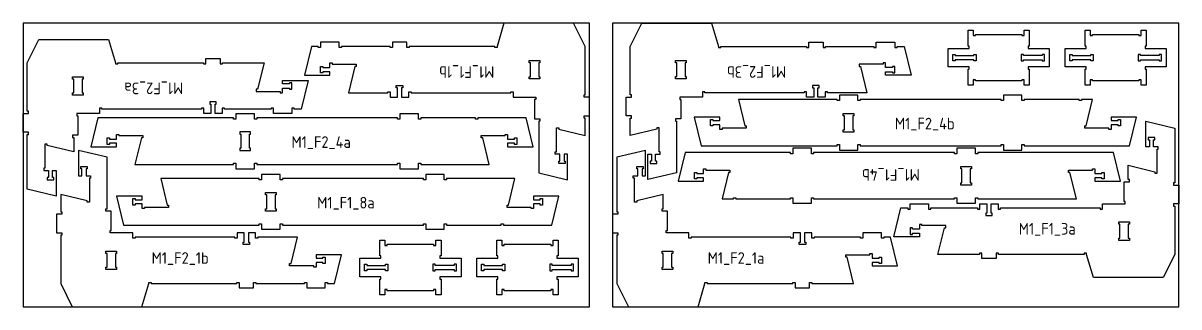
# Model space of a CAD drawing. Header units: millimetres. Extents: x -18174 to 50972, y 6312 to 16778.
# Drawn here: x 20592 to 25572, y 10273 to 11493 of the extents above; entities that cross this region are included whole.
import ezdxf

# ---------------------------------------------------------------- set-up
doc = ezdxf.new("R2010")
doc.units = ezdxf.units.MM
doc.header["$MEASUREMENT"] = 0
for name, color, linetype in [('freeswerk_CODES', 50, 'Continuous'), ('freeswerk_ELEMENTEN', 7, 'Continuous'), ('freeswerk_PLATEN', 3, 'Continuous')]:
    doc.layers.add(name, color=color, linetype=linetype)

msp = doc.modelspace()

# ---------------------------------------------------------------- linework, layer by layer
at = {"layer": 'freeswerk_ELEMENTEN'}
for points in [[(21914.3, 11283.5), (21884.3, 11283.5), (21884.3, 11278.5), (21874.3, 11278.5), (21874.3, 11306.5), (21884.3, 11306.5), (21884.3, 11301.5), (21914.3, 11301.5), (21914.3, 11321.5), (21924.3, 11321.5), (21924.3, 11316.5), (22027.9, 11316.5), (22027.9, 11306.5), (22021.9, 11306.5), (21994.3, 11192.5), (22164.3, 11192.5), (22164.3, 11197.5), (22174.3, 11197.5), (22174.3, 11174.5), (22205.3, 11174.5), (22205.3, 11214.5), (22200.3, 11214.5), (22200.3, 11224.5), (22228.3, 11224.5), (22228.3, 11214.5), (22223.3, 11214.5), (22223.3, 11174.5), (22254.3, 11174.5), (22254.3, 11197.5), (22264.3, 11197.5), (22264.3, 11192.5), (22693.3, 11192.5), (22693.3, 11197.5), (22703.3, 11197.5), (22703.3, 11174.5), (22801.3, 11174.5), (22801.3, 11164.5), (22796.3, 11164.5), (22796.3, 11080.5), (22819.3, 11080.5), (22819.3, 11070.5), (22814.3, 11070.5), (22814.3, 10849.4), (22938.3, 10819.4), (22938.3, 10929.4), (22923.3, 10929.4), (22923.3, 10899.4), (22928.3, 10899.4), (22928.3, 10889.4), (22900.3, 10889.4), (22900.3, 10899.4), (22905.3, 10899.4), (22905.3, 10929.4), (22885.3, 10929.4), (22885.3, 10939.4), (22890.3, 10939.4), (22890.3, 11042.9), (22900.3, 11042.9), (22900.3, 11037), (23014.3, 11009.4), (23014.3, 11084.5), (23009.3, 11084.5), (23009.3, 11094.5), (23032.3, 11094.5), (23032.3, 11174.5), (23009.3, 11174.5), (23009.3, 11184.5), (23014.3, 11184.5), (23014.3, 11392.5), (22964.3, 11492.5), (22664.3, 11492.5), (22634.3, 11392.5), (22634.3, 11387.5), (22624.3, 11387.5), (22624.3, 11392.5), (22255.3, 11392.5), (22255.3, 11387.5), (22245.3, 11387.5), (22245.3, 11410.5), (22183.3, 11410.5), (22183.3, 11387.5), (22173.3, 11387.5), (22173.3, 11392.5), (21964.3, 11392.5), (21964.3, 11387.5), (21954.3, 11387.5), (21954.3, 11410.5), (21874.3, 11410.5), (21874.3, 11387.5), (21864.3, 11387.5), (21864.3, 11392.5), (21834.3, 11392.5), (21804.3, 11268.5), (21914.3, 11268.5)], [(23208.3, 11084.7), (23213.3, 11084.7), (23213.3, 11094.7), (23190.3, 11094.7), (23190.3, 11174.7), (23213.3, 11174.7), (23213.3, 11184.7), (23208.3, 11184.7), (23208.3, 11392.7), (23258.3, 11492.7), (23558.3, 11492.7), (23588.3, 11392.7), (23588.3, 11387.7), (23598.3, 11387.7), (23598.3, 11392.7), (23967.3, 11392.7), (23967.3, 11387.7), (23977.3, 11387.7), (23977.3, 11410.7), (24039.3, 11410.7), (24039.3, 11387.7), (24049.3, 11387.7), (24049.3, 11392.7), (24258.3, 11392.7), (24258.3, 11387.7), (24268.3, 11387.7), (24268.3, 11410.7), (24348.3, 11410.7), (24348.3, 11387.7), (24358.3, 11387.7), (24358.3, 11392.7), (24388.3, 11392.7), (24418.3, 11268.7), (24308.3, 11268.7), (24308.3, 11283.7), (24338.3, 11283.7), (24338.3, 11278.7), (24348.3, 11278.7), (24348.3, 11306.7), (24338.3, 11306.7), (24338.3, 11301.7), (24308.3, 11301.7), (24308.3, 11321.7), (24298.3, 11321.7), (24298.3, 11316.7), (24194.8, 11316.7), (24194.8, 11306.7), (24200.7, 11306.7), (24228.3, 11192.7), (24058.3, 11192.7), (24058.3, 11197.7), (24048.3, 11197.7), (24048.3, 11174.7), (24017.3, 11174.7), (24017.3, 11214.7), (24022.3, 11214.7), (24022.3, 11224.7), (23994.3, 11224.7), (23994.3, 11214.7), (23999.3, 11214.7), (23999.3, 11174.7), (23968.3, 11174.7), (23968.3, 11197.7), (23958.3, 11197.7), (23958.3, 11192.7), (23529.3, 11192.7), (23529.3, 11197.7), (23519.3, 11197.7), (23519.3, 11174.7), (23421.3, 11174.7), (23421.3, 11164.7), (23426.3, 11164.7), (23426.3, 11080.7), (23403.3, 11080.7), (23403.3, 11070.7), (23408.3, 11070.7), (23408.3, 10849.6), (23284.3, 10819.6), (23284.3, 10929.6), (23299.3, 10929.6), (23299.3, 10899.6), (23294.3, 10899.6), (23294.3, 10889.6), (23322.3, 10889.6), (23322.3, 10899.6), (23317.3, 10899.6), (23317.3, 10929.6), (23337.3, 10929.6), (23337.3, 10939.6), (23332.3, 10939.6), (23332.3, 11043.1), (23322.3, 11043.1), (23322.3, 11037.2), (23208.3, 11009.6)], [(24668.8, 11394.3), (24663.8, 11394.3), (24663.8, 11462.3), (24685.8, 11462.3), (24685.8, 11439.3), (24695.8, 11439.3), (24695.8, 11444.3), (24895.8, 11444.3), (24895.8, 11439.3), (24905.8, 11439.3), (24905.8, 11462.3), (24927.8, 11462.3), (24927.8, 11394.3), (24922.8, 11394.3), (24922.8, 11384.3), (25013.8, 11384.3), (25013.8, 11304.3), (24922.8, 11304.3), (24922.8, 11294.3), (24927.8, 11294.3), (24927.8, 11226.3), (24905.8, 11226.3), (24905.8, 11249.3), (24895.8, 11249.3), (24895.8, 11244.3), (24695.8, 11244.3), (24695.8, 11249.3), (24685.8, 11249.3), (24685.8, 11226.3), (24663.8, 11226.3), (24663.8, 11294.3), (24668.8, 11294.3), (24668.8, 11304.3), (24577.8, 11304.3), (24577.8, 11384.3), (24668.8, 11384.3)], [(25173, 11394.3), (25168, 11394.3), (25168, 11462.3), (25190, 11462.3), (25190, 11439.3), (25200, 11439.3), (25200, 11444.3), (25400, 11444.3), (25400, 11439.3), (25410, 11439.3), (25410, 11462.3), (25432, 11462.3), (25432, 11394.3), (25427, 11394.3), (25427, 11384.3), (25518, 11384.3), (25518, 11304.3), (25427, 11304.3), (25427, 11294.3), (25432, 11294.3), (25432, 11226.3), (25410, 11226.3), (25410, 11249.3), (25400, 11249.3), (25400, 11244.3), (25200, 11244.3), (25200, 11249.3), (25190, 11249.3), (25190, 11226.3), (25168, 11226.3), (25168, 11294.3), (25173, 11294.3), (25173, 11304.3), (25082, 11304.3), (25082, 11384.3), (25173, 11384.3)], [(20990.3, 11322.3), (20990.3, 11317.3), (21000.3, 11317.3), (21000.3, 11322.3), (21369.3, 11322.3), (21369.3, 11317.3), (21379.3, 11317.3), (21379.3, 11340.3), (21441.3, 11340.3), (21441.3, 11317.3), (21451.3, 11317.3), (21451.3, 11322.3), (21630.3, 11322.3), (21602.7, 11208.3), (21596.8, 11208.3), (21596.8, 11198.3), (21700.3, 11198.3), (21700.3, 11193.3), (21710.3, 11193.3), (21710.3, 11213.3), (21740.3, 11213.3), (21740.3, 11208.3), (21750.3, 11208.3), (21750.3, 11236.3), (21740.3, 11236.3), (21740.3, 11231.3), (21710.3, 11231.3), (21710.3, 11246.3), (21820.3, 11246.3), (21790.3, 11122.3), (21760.6, 11122.3), (21760.6, 11127.3), (21750.6, 11127.3), (21750.6, 11104.3), (21670.6, 11104.3), (21670.6, 11127.3), (21660.6, 11127.3), (21660.6, 11122.3), (21460.3, 11122.3), (21460.3, 11127.3), (21450.3, 11127.3), (21450.3, 11104.3), (21419.3, 11104.3), (21419.3, 11144.3), (21424.3, 11144.3), (21424.3, 11154.3), (21396.3, 11154.3), (21396.3, 11144.3), (21401.3, 11144.3), (21401.3, 11104.3), (21370.3, 11104.3), (21370.3, 11127.3), (21360.3, 11127.3), (21360.3, 11122.3), (20931.3, 11122.3), (20931.3, 11127.3), (20921.3, 11127.3), (20921.3, 11104.3), (20823.3, 11104.3), (20823.3, 11094.3), (20828.3, 11094.3), (20828.3, 11010.3), (20805.3, 11010.3), (20805.3, 11000.3), (20810.3, 11000.3), (20810.3, 10939.2), (20696.3, 10966.8), (20696.3, 10972.7), (20686.3, 10972.7), (20686.3, 10869.2), (20681.3, 10869.2), (20681.3, 10859.2), (20701.3, 10859.2), (20701.3, 10829.2), (20696.3, 10829.2), (20696.3, 10819.2), (20724.3, 10819.2), (20724.3, 10829.2), (20719.3, 10829.2), (20719.3, 10859.2), (20734.3, 10859.2), (20734.3, 10749.2), (20610.3, 10779.2), (20610.3, 11014.3), (20615.3, 11014.3), (20615.3, 11024.3), (20592.3, 11024.3), (20592.3, 11104.3), (20615.3, 11104.3), (20615.3, 11114.3), (20610.3, 11114.3), (20610.3, 11322.3), (20660.3, 11422.3), (20960.3, 11422.3)], [(24607.8, 11358.3), (24607.8, 11353.3), (24688.8, 11353.3), (24688.8, 11358.3), (24698.8, 11358.3), (24698.8, 11330.3), (24688.8, 11330.3), (24688.8, 11335.3), (24607.8, 11335.3), (24607.8, 11330.3), (24597.8, 11330.3), (24597.8, 11358.3)], [(24983.8, 11330.3), (24993.8, 11330.3), (24993.8, 11358.3), (24983.8, 11358.3), (24983.8, 11353.3), (24902.8, 11353.3), (24902.8, 11358.3), (24892.8, 11358.3), (24892.8, 11330.3), (24902.8, 11330.3), (24902.8, 11335.3), (24983.8, 11335.3)], [(25112, 11358.3), (25112, 11353.3), (25193, 11353.3), (25193, 11358.3), (25203, 11358.3), (25203, 11330.3), (25193, 11330.3), (25193, 11335.3), (25112, 11335.3), (25112, 11330.3), (25102, 11330.3), (25102, 11358.3)], [(25488, 11330.3), (25498, 11330.3), (25498, 11358.3), (25488, 11358.3), (25488, 11353.3), (25407, 11353.3), (25407, 11358.3), (25397, 11358.3), (25397, 11330.3), (25407, 11330.3), (25407, 11335.3), (25488, 11335.3)], [(22814.3, 11262.5), (22819.3, 11262.5), (22819.3, 11252.5), (22773.3, 11252.5), (22773.3, 11262.5), (22778.3, 11262.5), (22778.3, 11322.5), (22773.3, 11322.5), (22773.3, 11332.5), (22819.3, 11332.5), (22819.3, 11322.5), (22814.3, 11322.5)], [(23408.5, 11322.7), (23403.5, 11322.7), (23403.5, 11332.7), (23449.5, 11332.7), (23449.5, 11322.7), (23444.5, 11322.7), (23444.5, 11262.7), (23449.5, 11262.7), (23449.5, 11252.7), (23403.5, 11252.7), (23403.5, 11262.7), (23408.5, 11262.7)], [(20851.3, 11182.3), (20805.3, 11182.3), (20805.3, 11192.3), (20810.3, 11192.3), (20810.3, 11252.3), (20805.3, 11252.3), (20805.3, 11262.3), (20851.3, 11262.3), (20851.3, 11252.3), (20846.3, 11252.3), (20846.3, 11192.3), (20851.3, 11192.3)], [(24099.3, 10970.5), (24109.3, 10970.5), (24109.3, 10946.5), (24189.3, 10946.5), (24189.3, 10970.5), (24199.3, 10970.5), (24199.3, 10964.5), (24806.3, 10964.5), (24806.3, 10970.5), (24816.3, 10970.5), (24816.3, 10946.5), (24896.3, 10946.5), (24896.3, 10970.5), (24906.3, 10970.5), (24906.3, 10964.5), (25360, 10964.5), (25390.3, 11088.5), (25280.3, 11088.5), (25280.3, 11073.5), (25310.3, 11073.5), (25310.3, 11078.5), (25320.3, 11078.5), (25320.3, 11050.5), (25310.3, 11050.5), (25310.3, 11055.5), (25280.3, 11055.5), (25280.3, 11035.5), (25270.3, 11035.5), (25270.3, 11040.5), (25166.8, 11040.5), (25166.8, 11050.5), (25172.7, 11050.5), (25200.3, 11164.5), (25152, 11164.5), (25152, 11159.5), (25142, 11159.5), (25142, 11164.5), (24906.3, 11164.5), (24906.3, 11159.5), (24896.3, 11159.5), (24896.3, 11182.5), (24816.3, 11182.5), (24816.3, 11159.5), (24806.3, 11159.5), (24806.3, 11164.5), (24199.3, 11164.5), (24199.3, 11159.5), (24189.3, 11159.5), (24189.3, 11182.5), (24109.3, 11182.5), (24109.3, 11159.5), (24099.3, 11159.5), (24099.3, 11164.5), (23674.4, 11164.5), (23702, 11050.5), (23708, 11050.5), (23708, 11040.5), (23604.4, 11040.5), (23604.4, 11035.5), (23594.4, 11035.5), (23594.4, 11055.5), (23564.4, 11055.5), (23564.4, 11050.5), (23554.4, 11050.5), (23554.4, 11078.5), (23564.4, 11078.5), (23564.4, 11073.5), (23594.4, 11073.5), (23594.4, 11088.5), (23484.4, 11088.5), (23514.4, 10964.5), (24099.3, 10964.5)], [(22720.1, 10970.8), (22710.1, 10970.8), (22710.1, 10975.8), (22680.1, 10975.8), (22680.1, 10960.8), (22790.1, 10960.8), (22760.1, 11084.8), (22551.8, 11084.8), (22551.8, 11079.8), (22541.8, 11079.8), (22541.8, 11084.8), (22306.1, 11084.8), (22306.1, 11079.8), (22296.1, 11079.8), (22296.1, 11102.8), (22216.1, 11102.8), (22216.1, 11079.8), (22206.1, 11079.8), (22206.1, 11084.8), (21599.1, 11084.8), (21599.1, 11079.8), (21589.1, 11079.8), (21589.1, 11102.8), (21509.1, 11102.8), (21509.1, 11079.8), (21499.1, 11079.8), (21499.1, 11084.8), (20914.2, 11084.8), (20884.2, 10960.8), (20994.2, 10960.8), (20994.2, 10975.8), (20964.2, 10975.8), (20964.2, 10970.8), (20954.2, 10970.8), (20954.2, 10998.8), (20964.2, 10998.8), (20964.2, 10993.8), (20994.2, 10993.8), (20994.2, 11013.8), (21004.2, 11013.8), (21004.2, 11008.8), (21107.8, 11008.8), (21107.8, 10998.8), (21101.8, 10998.8), (21074.2, 10884.8), (21499.1, 10884.8), (21499.1, 10889.8), (21509.1, 10889.8), (21509.1, 10866.8), (21589.1, 10866.8), (21589.1, 10889.8), (21599.1, 10889.8), (21599.1, 10884.8), (22206.1, 10884.8), (22206.1, 10889.8), (22216.1, 10889.8), (22216.1, 10866.8), (22296.1, 10866.8), (22296.1, 10889.8), (22306.1, 10889.8), (22306.1, 10884.8), (22600.1, 10884.8), (22572.5, 10998.8), (22566.6, 10998.8), (22566.6, 11008.8), (22670.1, 11008.8), (22670.1, 11013.8), (22680.1, 11013.8), (22680.1, 10993.8), (22710.1, 10993.8), (22710.1, 10998.8), (22720.1, 10998.8)], [(24172.3, 11024.5), (24126.3, 11024.5), (24126.3, 11034.5), (24131.3, 11034.5), (24131.3, 11094.5), (24126.3, 11094.5), (24126.3, 11104.5), (24172.3, 11104.5), (24172.3, 11094.5), (24167.3, 11094.5), (24167.3, 11034.5), (24172.3, 11034.5)], [(25174.3, 10498.1), (25174.3, 10503.1), (25164.3, 10503.1), (25164.3, 10498.1), (24795.3, 10498.1), (24795.3, 10503.1), (24785.3, 10503.1), (24785.3, 10480.1), (24723.3, 10480.1), (24723.3, 10503.1), (24713.3, 10503.1), (24713.3, 10498.1), (24534.3, 10498.1), (24561.9, 10612.1), (24567.8, 10612.1), (24567.8, 10622.1), (24464.3, 10622.1), (24464.3, 10627.1), (24454.3, 10627.1), (24454.3, 10607.1), (24424.3, 10607.1), (24424.3, 10612.1), (24414.3, 10612.1), (24414.3, 10584.1), (24424.3, 10584.1), (24424.3, 10589.1), (24454.3, 10589.1), (24454.3, 10574.1), (24344.3, 10574.1), (24374.3, 10698.1), (24404, 10698.1), (24404, 10693.1), (24414, 10693.1), (24414, 10716.1), (24494, 10716.1), (24494, 10693.1), (24504, 10693.1), (24504, 10698.1), (24704.3, 10698.1), (24704.3, 10693.1), (24714.3, 10693.1), (24714.3, 10716.1), (24745.3, 10716.1), (24745.3, 10676.1), (24740.3, 10676.1), (24740.3, 10666.1), (24768.3, 10666.1), (24768.3, 10676.1), (24763.3, 10676.1), (24763.3, 10716.1), (24794.3, 10716.1), (24794.3, 10693.1), (24804.3, 10693.1), (24804.3, 10698.1), (25233.3, 10698.1), (25233.3, 10693.1), (25243.3, 10693.1), (25243.3, 10716.1), (25341.3, 10716.1), (25341.3, 10726.1), (25336.3, 10726.1), (25336.3, 10810.1), (25359.3, 10810.1), (25359.3, 10820.1), (25354.3, 10820.1), (25354.3, 10881.2), (25468.3, 10853.6), (25468.3, 10847.7), (25478.3, 10847.7), (25478.3, 10951.2), (25483.3, 10951.2), (25483.3, 10961.2), (25463.3, 10961.2), (25463.3, 10991.2), (25468.3, 10991.2), (25468.3, 11001.2), (25440.3, 11001.2), (25440.3, 10991.2), (25445.3, 10991.2), (25445.3, 10961.2), (25430.3, 10961.2), (25430.3, 11071.2), (25554.3, 11041.2), (25554.3, 10806.1), (25549.3, 10806.1), (25549.3, 10796.1), (25572.3, 10796.1), (25572.3, 10716.1), (25549.3, 10716.1), (25549.3, 10706.1), (25554.3, 10706.1), (25554.3, 10498.1), (25504.3, 10398.1), (25204.3, 10398.1)], [(21572.1, 11024.8), (21526.1, 11024.8), (21526.1, 11014.8), (21531.1, 11014.8), (21531.1, 10954.8), (21526.1, 10954.8), (21526.1, 10944.8), (21572.1, 10944.8), (21572.1, 10954.8), (21567.1, 10954.8), (21567.1, 11014.8), (21572.1, 11014.8)], [(21854.3, 10481.5), (21884.3, 10481.5), (21884.3, 10486.5), (21894.3, 10486.5), (21894.3, 10458.5), (21884.3, 10458.5), (21884.3, 10463.5), (21854.3, 10463.5), (21854.3, 10443.5), (21844.3, 10443.5), (21844.3, 10448.5), (21740.7, 10448.5), (21740.7, 10458.5), (21746.7, 10458.5), (21774.3, 10572.5), (21604.3, 10572.5), (21604.3, 10567.5), (21594.3, 10567.5), (21594.3, 10590.5), (21563.3, 10590.5), (21563.3, 10550.5), (21568.3, 10550.5), (21568.3, 10540.5), (21540.3, 10540.5), (21540.3, 10550.5), (21545.3, 10550.5), (21545.3, 10590.5), (21514.3, 10590.5), (21514.3, 10567.5), (21504.3, 10567.5), (21504.3, 10572.5), (21075.3, 10572.5), (21075.3, 10567.5), (21065.3, 10567.5), (21065.3, 10590.5), (20967.3, 10590.5), (20967.3, 10600.5), (20972.3, 10600.5), (20972.3, 10684.5), (20949.3, 10684.5), (20949.3, 10694.5), (20954.3, 10694.5), (20954.3, 10915.6), (20830.3, 10945.6), (20830.3, 10835.6), (20845.3, 10835.6), (20845.3, 10865.6), (20840.3, 10865.6), (20840.3, 10875.6), (20868.3, 10875.6), (20868.3, 10865.6), (20863.3, 10865.6), (20863.3, 10835.6), (20883.3, 10835.6), (20883.3, 10825.6), (20878.3, 10825.6), (20878.3, 10722.1), (20868.3, 10722.1), (20868.3, 10728), (20754.3, 10755.6), (20754.3, 10680.5), (20759.3, 10680.5), (20759.3, 10670.5), (20736.3, 10670.5), (20736.3, 10590.5), (20759.3, 10590.5), (20759.3, 10580.5), (20754.3, 10580.5), (20754.3, 10372.5), (20804.3, 10272.5), (21104.3, 10272.5), (21134.3, 10372.5), (21134.3, 10377.5), (21144.3, 10377.5), (21144.3, 10372.5), (21513.3, 10372.5), (21513.3, 10377.5), (21523.3, 10377.5), (21523.3, 10354.5), (21585.3, 10354.5), (21585.3, 10377.5), (21595.3, 10377.5), (21595.3, 10372.5), (21804.3, 10372.5), (21804.3, 10377.5), (21814.3, 10377.5), (21814.3, 10354.5), (21894.3, 10354.5), (21894.3, 10377.5), (21904.3, 10377.5), (21904.3, 10372.5), (21934.3, 10372.5), (21964.3, 10496.5), (21854.3, 10496.5)], [(23981.3, 10377.5), (23991.3, 10377.5), (23991.3, 10372.5), (24170.3, 10372.5), (24142.7, 10486.5), (24136.7, 10486.5), (24136.7, 10496.5), (24240.3, 10496.5), (24240.3, 10501.5), (24250.3, 10501.5), (24250.3, 10481.5), (24280.3, 10481.5), (24280.3, 10486.5), (24290.3, 10486.5), (24290.3, 10458.5), (24280.3, 10458.5), (24280.3, 10463.5), (24250.3, 10463.5), (24250.3, 10448.5), (24360.3, 10448.5), (24330.3, 10572.5), (24300.6, 10572.5), (24300.6, 10567.5), (24290.6, 10567.5), (24290.6, 10590.5), (24210.6, 10590.5), (24210.6, 10567.5), (24200.6, 10567.5), (24200.6, 10572.5), (24000.3, 10572.5), (24000.3, 10567.5), (23990.3, 10567.5), (23990.3, 10590.5), (23959.3, 10590.5), (23959.3, 10550.5), (23964.3, 10550.5), (23964.3, 10540.5), (23936.3, 10540.5), (23936.3, 10550.5), (23941.3, 10550.5), (23941.3, 10590.5), (23910.3, 10590.5), (23910.3, 10567.5), (23900.3, 10567.5), (23900.3, 10572.5), (23471.3, 10572.5), (23471.3, 10567.5), (23461.3, 10567.5), (23461.3, 10590.5), (23363.3, 10590.5), (23363.3, 10600.5), (23368.3, 10600.5), (23368.3, 10684.5), (23345.3, 10684.5), (23345.3, 10694.5), (23350.3, 10694.5), (23350.3, 10755.6), (23236.3, 10728), (23236.3, 10722.1), (23226.3, 10722.1), (23226.3, 10825.6), (23221.3, 10825.6), (23221.3, 10835.6), (23241.3, 10835.6), (23241.3, 10865.6), (23236.3, 10865.6), (23236.3, 10875.6), (23264.3, 10875.6), (23264.3, 10865.6), (23259.3, 10865.6), (23259.3, 10835.6), (23274.3, 10835.6), (23274.3, 10945.6), (23150.3, 10915.6), (23150.3, 10680.5), (23155.3, 10680.5), (23155.3, 10670.5), (23132.3, 10670.5), (23132.3, 10590.5), (23155.3, 10590.5), (23155.3, 10580.5), (23150.3, 10580.5), (23150.3, 10372.5), (23200.3, 10272.5), (23500.3, 10272.5), (23530.3, 10372.5), (23530.3, 10377.5), (23540.3, 10377.5), (23540.3, 10372.5), (23909.3, 10372.5), (23909.3, 10377.5), (23919.3, 10377.5), (23919.3, 10354.5), (23981.3, 10354.5)], [(24705.6, 10930.5), (24695.6, 10930.5), (24695.6, 10954.5), (24615.6, 10954.5), (24615.6, 10930.5), (24605.6, 10930.5), (24605.6, 10936.5), (23998.6, 10936.5), (23998.6, 10930.5), (23988.6, 10930.5), (23988.6, 10954.5), (23908.6, 10954.5), (23908.6, 10930.5), (23898.6, 10930.5), (23898.6, 10936.5), (23444.9, 10936.5), (23414.6, 10812.5), (23524.6, 10812.5), (23524.6, 10827.5), (23494.6, 10827.5), (23494.6, 10822.5), (23484.6, 10822.5), (23484.6, 10850.5), (23494.6, 10850.5), (23494.6, 10845.5), (23524.6, 10845.5), (23524.6, 10865.5), (23534.6, 10865.5), (23534.6, 10860.5), (23638.1, 10860.5), (23638.1, 10850.5), (23632.2, 10850.5), (23604.6, 10736.5), (23652.9, 10736.5), (23652.9, 10741.5), (23662.9, 10741.5), (23662.9, 10736.5), (23898.6, 10736.5), (23898.6, 10741.5), (23908.6, 10741.5), (23908.6, 10718.5), (23988.6, 10718.5), (23988.6, 10741.5), (23998.6, 10741.5), (23998.6, 10736.5), (24605.6, 10736.5), (24605.6, 10741.5), (24615.6, 10741.5), (24615.6, 10718.5), (24695.6, 10718.5), (24695.6, 10741.5), (24705.6, 10741.5), (24705.6, 10736.5), (25130.5, 10736.5), (25102.9, 10850.5), (25096.9, 10850.5), (25096.9, 10860.5), (25200.5, 10860.5), (25200.5, 10865.5), (25210.5, 10865.5), (25210.5, 10845.5), (25240.5, 10845.5), (25240.5, 10850.5), (25250.5, 10850.5), (25250.5, 10822.5), (25240.5, 10822.5), (25240.5, 10827.5), (25210.5, 10827.5), (25210.5, 10812.5), (25320.5, 10812.5), (25290.5, 10936.5), (24705.6, 10936.5)], [(24632.6, 10876.5), (24678.6, 10876.5), (24678.6, 10866.5), (24673.6, 10866.5), (24673.6, 10806.5), (24678.6, 10806.5), (24678.6, 10796.5), (24632.6, 10796.5), (24632.6, 10806.5), (24637.6, 10806.5), (24637.6, 10866.5), (24632.6, 10866.5)], [(22662.6, 10629.1), (22662.6, 10624.1), (22870.9, 10624.1), (22900.9, 10748.1), (22790.9, 10748.1), (22790.9, 10733.1), (22820.9, 10733.1), (22820.9, 10738.1), (22830.9, 10738.1), (22830.9, 10710.1), (22820.9, 10710.1), (22820.9, 10715.1), (22790.9, 10715.1), (22790.9, 10695.1), (22780.9, 10695.1), (22780.9, 10700.1), (22677.4, 10700.1), (22677.4, 10710.1), (22683.3, 10710.1), (22710.9, 10824.1), (22416.9, 10824.1), (22416.9, 10819.1), (22406.9, 10819.1), (22406.9, 10842.1), (22326.9, 10842.1), (22326.9, 10819.1), (22316.9, 10819.1), (22316.9, 10824.1), (21709.9, 10824.1), (21709.9, 10819.1), (21699.9, 10819.1), (21699.9, 10842.1), (21619.9, 10842.1), (21619.9, 10819.1), (21609.9, 10819.1), (21609.9, 10824.1), (21185, 10824.1), (21212.6, 10710.1), (21218.6, 10710.1), (21218.6, 10700.1), (21115, 10700.1), (21115, 10695.1), (21105, 10695.1), (21105, 10715.1), (21075, 10715.1), (21075, 10710.1), (21065, 10710.1), (21065, 10738.1), (21075, 10738.1), (21075, 10733.1), (21105, 10733.1), (21105, 10748.1), (20995, 10748.1), (21025, 10624.1), (21609.9, 10624.1), (21609.9, 10629.1), (21619.9, 10629.1), (21619.9, 10606.1), (21699.9, 10606.1), (21699.9, 10629.1), (21709.9, 10629.1), (21709.9, 10624.1), (22316.9, 10624.1), (22316.9, 10629.1), (22326.9, 10629.1), (22326.9, 10606.1), (22406.9, 10606.1), (22406.9, 10629.1), (22416.9, 10629.1), (22416.9, 10624.1), (22652.6, 10624.1), (22652.6, 10629.1)], [(21682.9, 10754.1), (21677.9, 10754.1), (21677.9, 10694.1), (21682.9, 10694.1), (21682.9, 10684.1), (21636.9, 10684.1), (21636.9, 10694.1), (21641.9, 10694.1), (21641.9, 10754.1), (21636.9, 10754.1), (21636.9, 10764.1), (21682.9, 10764.1)], [(25313.3, 10638.1), (25359.3, 10638.1), (25359.3, 10628.1), (25354.3, 10628.1), (25354.3, 10568.1), (25359.3, 10568.1), (25359.3, 10558.1), (25313.3, 10558.1), (25313.3, 10568.1), (25318.3, 10568.1), (25318.3, 10628.1), (25313.3, 10628.1)], [(22134.2, 10491.5), (22129.2, 10491.5), (22129.2, 10559.5), (22151.2, 10559.5), (22151.2, 10536.5), (22161.2, 10536.5), (22161.2, 10541.5), (22361.2, 10541.5), (22361.2, 10536.5), (22371.2, 10536.5), (22371.2, 10559.5), (22393.2, 10559.5), (22393.2, 10491.5), (22388.2, 10491.5), (22388.2, 10481.5), (22479.2, 10481.5), (22479.2, 10401.5), (22388.2, 10401.5), (22388.2, 10391.5), (22393.2, 10391.5), (22393.2, 10323.5), (22371.2, 10323.5), (22371.2, 10346.5), (22361.2, 10346.5), (22361.2, 10341.5), (22161.2, 10341.5), (22161.2, 10346.5), (22151.2, 10346.5), (22151.2, 10323.5), (22129.2, 10323.5), (22129.2, 10391.5), (22134.2, 10391.5), (22134.2, 10401.5), (22043.2, 10401.5), (22043.2, 10481.5), (22134.2, 10481.5)], [(22638.5, 10491.5), (22633.5, 10491.5), (22633.5, 10559.5), (22655.5, 10559.5), (22655.5, 10536.5), (22665.5, 10536.5), (22665.5, 10541.5), (22865.5, 10541.5), (22865.5, 10536.5), (22875.5, 10536.5), (22875.5, 10559.5), (22897.5, 10559.5), (22897.5, 10491.5), (22892.5, 10491.5), (22892.5, 10481.5), (22983.5, 10481.5), (22983.5, 10401.5), (22892.5, 10401.5), (22892.5, 10391.5), (22897.5, 10391.5), (22897.5, 10323.5), (22875.5, 10323.5), (22875.5, 10346.5), (22865.5, 10346.5), (22865.5, 10341.5), (22665.5, 10341.5), (22665.5, 10346.5), (22655.5, 10346.5), (22655.5, 10323.5), (22633.5, 10323.5), (22633.5, 10391.5), (22638.5, 10391.5), (22638.5, 10401.5), (22547.5, 10401.5), (22547.5, 10481.5), (22638.5, 10481.5)], [(20954.3, 10502.5), (20949.3, 10502.5), (20949.3, 10512.5), (20995.3, 10512.5), (20995.3, 10502.5), (20990.3, 10502.5), (20990.3, 10442.5), (20995.3, 10442.5), (20995.3, 10432.5), (20949.3, 10432.5), (20949.3, 10442.5), (20954.3, 10442.5)], [(23345.5, 10512.5), (23391.5, 10512.5), (23391.5, 10502.5), (23386.5, 10502.5), (23386.5, 10442.5), (23391.5, 10442.5), (23391.5, 10432.5), (23345.5, 10432.5), (23345.5, 10442.5), (23350.5, 10442.5), (23350.5, 10502.5), (23345.5, 10502.5)], [(22073.2, 10455.5), (22073.2, 10450.5), (22154.2, 10450.5), (22154.2, 10455.5), (22164.2, 10455.5), (22164.2, 10427.5), (22154.2, 10427.5), (22154.2, 10432.5), (22073.2, 10432.5), (22073.2, 10427.5), (22063.2, 10427.5), (22063.2, 10455.5)], [(22449.2, 10427.5), (22459.2, 10427.5), (22459.2, 10455.5), (22449.2, 10455.5), (22449.2, 10450.5), (22368.2, 10450.5), (22368.2, 10455.5), (22358.2, 10455.5), (22358.2, 10427.5), (22368.2, 10427.5), (22368.2, 10432.5), (22449.2, 10432.5)], [(22577.5, 10455.5), (22577.5, 10450.5), (22658.5, 10450.5), (22658.5, 10455.5), (22668.5, 10455.5), (22668.5, 10427.5), (22658.5, 10427.5), (22658.5, 10432.5), (22577.5, 10432.5), (22577.5, 10427.5), (22567.5, 10427.5), (22567.5, 10455.5)], [(22953.5, 10427.5), (22963.5, 10427.5), (22963.5, 10455.5), (22953.5, 10455.5), (22953.5, 10450.5), (22872.5, 10450.5), (22872.5, 10455.5), (22862.5, 10455.5), (22862.5, 10427.5), (22872.5, 10427.5), (22872.5, 10432.5), (22953.5, 10432.5)]]:
    msp.add_lwpolyline(points, close=True, dxfattribs=at)
at = {"layer": 'freeswerk_PLATEN'}
for points in [[(20592.3, 10272.5), (23032.3, 10272.5), (23032.3, 11492.5), (20592.3, 11492.5)], [(23132.3, 10272.5), (25572.3, 10272.5), (25572.3, 11492.5), (23132.3, 11492.5)]]:
    msp.add_lwpolyline(points, close=True, dxfattribs=at)

# ---------------------------------------------------------------- texts
at = {"layer": 'freeswerk_CODES', "char_height": 50, "attachment_point": 1, "rotation": 180}
for s, insert in [('{\\Fiso|c0;M1_F1_1b}', (22622.6, 11257.5)), ('{\\Fiso|c0;M1_F2_3b}', (23880.3, 11257.7)), ('{\\Fiso|c0;M1_F2_3a}', (21282.3, 11187.3)), ('{\\Fiso|c0;M1_F1_4b}', (24456.1, 10815.1))]:
    msp.add_mtext_dynamic_manual_height_columns(s, width=318.081, gutter_width=1456.3, heights=[0], dxfattribs=dict(at, insert=insert))
at = {"layer": 'freeswerk_CODES', "char_height": 50, "attachment_point": 1}
for s, insert in [('{\\Fiso|c0;M1_F2_4b}', (24348.8, 11085.8)), ('{\\Fiso|c0;M1_F2_4a}', (21748.6, 11006.2)), ('{\\Fiso|c0;M1_F1_8a}', (21859.4, 10745.5)), ('{\\Fiso|c0;M1_F1_3a}', (24882.3, 10633.1)), ('{\\Fiso|c0;M1_F2_1b}', (21146, 10507.5)), ('{\\Fiso|c0;M1_F2_1a}', (23542, 10507.5))]:
    msp.add_mtext_dynamic_manual_height_columns(s, width=318.081, gutter_width=1456.3, heights=[0], dxfattribs=dict(at, insert=insert))

doc.saveas('drawing.dxf')
